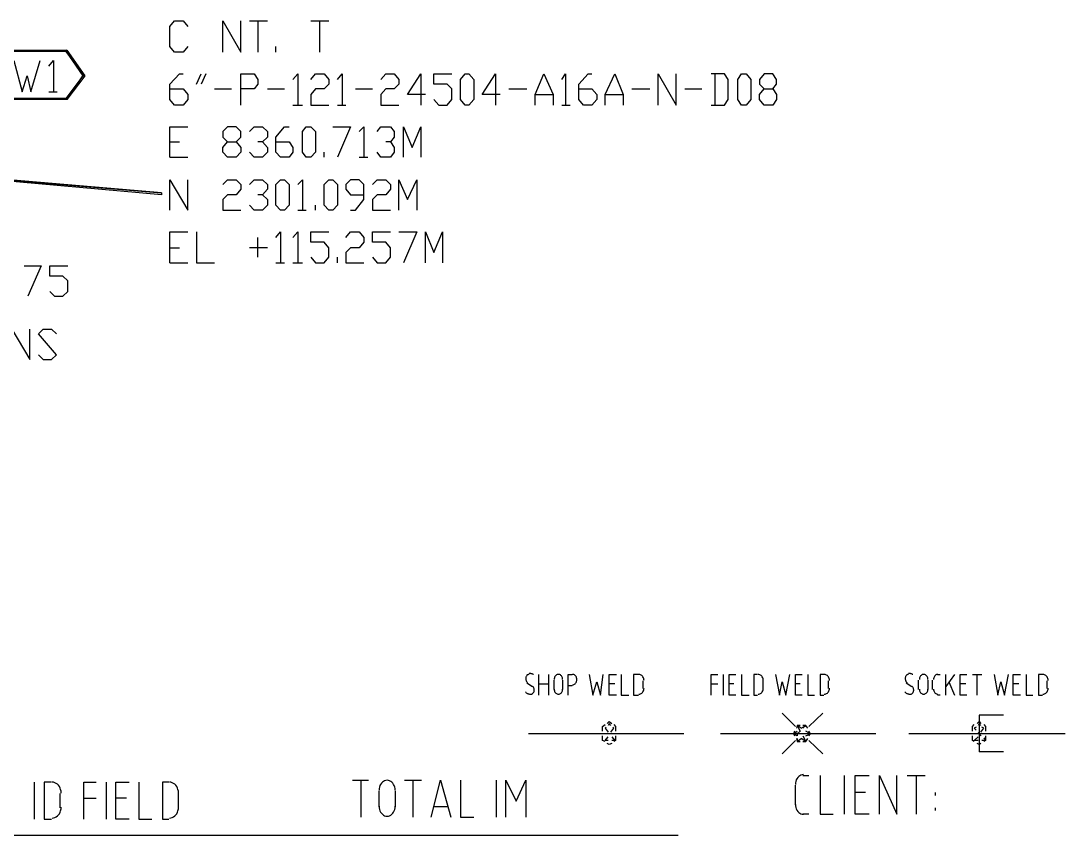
# Model space of a CAD drawing. Header units: millimetres. Extents: x 43 to 869, y -758 to -34.
# Drawn here: x 588.8 to 721.2, y -757.1 to -653.8 of the extents above; entities that cross this region are included whole.
import ezdxf

# ---------------------------------------------------------------- set-up
doc = ezdxf.new("R2010")
doc.units = ezdxf.units.MM
doc.layers.add('PDF_LINES', color=4, linetype='Continuous')

msp = doc.modelspace()

# ---------------------------------------------------------------- linework, layer by layer
at = {"layer": 'PDF_LINES'}
for p, q in [((607.72, -654.52), (608.32, -653.8)), ((608.32, -653.8), (609.4, -653.8)), ((609.4, -653.8), (610, -654.52)), ((614.44, -657.76), (614.44, -653.8)), ((614.44, -653.8), (616.72, -657.76)), ((616.72, -657.76), (616.72, -653.8)), ((617.8, -653.8), (620.08, -653.8)), ((618.88, -653.8), (618.88, -657.76)), ((625.6, -653.8), (627.88, -653.8)), ((626.68, -653.8), (626.68, -657.76)), ((607.72, -657.04), (607.72, -654.52)), ((583.36, -657.52), (594.64, -657.52)), ((594.64, -657.52), (583.48, -657.64)), ((594.64, -657.52), (583.48, -657.64)), ((583.48, -657.64), (594.52, -657.64)), ((594.52, -657.64), (594.64, -657.52)), ((594.52, -657.64), (594.64, -657.52)), ((596.92, -660.76), (594.52, -657.64)), ((594.52, -657.64), (596.68, -660.76)), ((596.92, -660.76), (594.52, -657.64)), ((594.64, -657.52), (596.92, -660.76)), ((608.32, -657.76), (607.72, -657.04)), ((609.4, -657.76), (608.32, -657.76)), ((610, -657.04), (609.4, -657.76)), ((621.16, -657.76), (621.16, -657.04)), ((587.92, -658.84), (589, -662.8)), ((590.08, -662.8), (591.28, -658.84)), ((592.36, -659.56), (592.96, -658.84)), ((592.96, -658.84), (592.96, -662.8)), ((589, -662.8), (589.6, -660.76)), ((589.6, -660.76), (590.08, -662.8)), ((596.68, -660.76), (594.52, -663.64)), ((594.64, -663.76), (596.68, -660.76)), ((594.64, -663.76), (596.68, -660.76)), ((596.92, -660.76), (594.64, -663.76)), ((596.68, -660.76), (596.92, -660.76)), ((596.68, -660.76), (596.92, -660.76)), ((607.72, -661.84), (608.92, -660.52)), ((608.92, -660.52), (609.4, -660.52)), ((611.08, -661.84), (611.68, -660.52)), ((612.28, -660.52), (611.68, -661.84)), ((616.72, -664.48), (616.72, -660.52)), ((616.72, -660.52), (618.4, -660.52)), ((618.4, -660.52), (618.88, -661.24)), ((623.32, -661.24), (623.92, -660.52)), ((623.92, -660.52), (623.92, -664.48)), ((625.6, -661.24), (626.2, -660.52)), ((626.2, -660.52), (627.28, -660.52)), ((627.28, -660.52), (627.88, -661.24)), ((628.96, -661.24), (629.56, -660.52)), ((629.56, -660.52), (629.56, -664.48)), ((634.48, -661.24), (635.08, -660.52)), ((635.08, -660.52), (636.16, -660.52)), ((636.16, -660.52), (636.76, -661.24)), ((637.84, -663.16), (639.52, -660.52)), ((639.52, -660.52), (639.52, -664.48)), ((641.2, -661.84), (641.2, -660.52)), ((641.2, -660.52), (643.48, -660.52)), ((644.56, -661.24), (645.16, -660.52)), ((645.16, -660.52), (645.64, -660.52)), ((645.64, -660.52), (646.24, -661.24)), ((647.32, -663.16), (649, -660.52)), ((649, -660.52), (649, -664.48)), ((654.04, -663.16), (655.12, -660.52)), ((655.12, -660.52), (656.32, -663.16)), ((657.4, -661.24), (657.88, -660.52)), ((657.88, -660.52), (657.88, -664.48)), ((659.56, -661.84), (660.76, -660.52)), ((660.76, -660.52), (661.24, -660.52)), ((662.92, -663.16), (664.12, -660.52)), ((664.12, -660.52), (665.2, -663.16)), ((669.64, -664.48), (669.64, -660.52)), ((669.64, -660.52), (671.92, -664.48)), ((671.92, -664.48), (671.92, -660.52)), ((678.04, -660.52), (676.36, -660.52)), ((676.84, -660.52), (676.84, -664.48)), ((678.52, -661.24), (678.04, -660.52)), ((679.72, -661.24), (680.2, -660.52)), ((680.2, -660.52), (680.8, -660.52)), ((680.8, -660.52), (681.4, -661.24)), ((683.08, -660.52), (682.48, -661.24)), ((684.16, -660.52), (683.08, -660.52)), ((684.64, -661.24), (684.16, -660.52)), ((607.72, -663.76), (607.72, -661.84)), ((618.88, -661.84), (618.4, -662.44)), ((618.88, -661.24), (618.88, -661.84)), ((627.88, -661.84), (627.28, -662.44)), ((627.88, -661.24), (627.88, -661.84)), ((636.76, -661.84), (636.16, -662.44)), ((636.76, -661.24), (636.76, -661.84)), ((642.88, -661.84), (641.2, -661.84)), ((643.48, -662.44), (642.88, -661.84)), ((644.56, -663.76), (644.56, -661.24)), ((646.24, -661.24), (646.24, -663.76)), ((659.56, -663.76), (659.56, -661.84)), ((678.52, -663.76), (678.52, -661.24)), ((679.72, -663.76), (679.72, -661.24)), ((681.4, -661.24), (681.4, -663.76)), ((682.48, -661.24), (682.48, -661.84)), ((682.48, -661.84), (683.08, -662.44)), ((684.16, -662.44), (684.64, -661.84)), ((684.64, -661.84), (684.64, -661.24)), ((592.36, -662.8), (593.44, -662.8)), ((607.72, -662.44), (609.4, -662.44)), ((609.4, -662.44), (610, -663.16)), ((610, -663.16), (610, -663.76)), ((613.36, -662.44), (615.52, -662.44)), ((618.4, -662.44), (616.72, -662.44)), ((620.08, -662.44), (622.24, -662.44)), ((626.2, -662.44), (625.6, -663.16)), ((625.6, -663.16), (625.6, -664.48)), ((627.28, -662.44), (626.2, -662.44)), ((631.24, -662.44), (633.4, -662.44)), ((635.08, -662.44), (634.48, -663.16)), ((634.48, -663.16), (634.48, -664.48)), ((636.16, -662.44), (635.08, -662.44)), ((640.12, -663.16), (637.84, -663.16)), ((643.48, -663.76), (643.48, -662.44)), ((649.6, -663.16), (647.32, -663.16)), ((650.68, -662.44), (652.96, -662.44)), ((654.04, -664.48), (654.04, -663.16)), ((654.04, -663.16), (656.32, -663.16)), ((656.32, -663.16), (656.32, -664.48)), ((659.56, -662.44), (661.24, -662.44)), ((661.24, -662.44), (661.84, -663.16)), ((661.84, -663.16), (661.84, -663.76)), ((662.92, -664.48), (662.92, -663.16)), ((662.92, -663.16), (665.2, -663.16)), ((665.2, -663.16), (665.2, -664.48)), ((666.28, -662.44), (668.56, -662.44)), ((673, -662.44), (675.16, -662.44)), ((682.48, -663.16), (683.08, -662.44)), ((682.48, -663.76), (682.48, -663.16)), ((683.08, -662.44), (684.16, -662.44)), ((684.16, -662.44), (684.64, -663.16)), ((684.64, -663.16), (684.64, -663.76)), ((583.48, -663.76), (594.52, -663.64)), ((594.52, -663.64), (583.48, -663.64)), ((583.48, -663.76), (594.52, -663.64)), ((594.64, -663.76), (583.48, -663.76)), ((594.52, -663.64), (594.64, -663.76)), ((594.52, -663.64), (594.64, -663.76)), ((608.32, -664.48), (607.72, -663.76)), ((609.4, -664.48), (608.32, -664.48)), ((610, -663.76), (609.4, -664.48)), ((623.32, -664.48), (624.52, -664.48)), ((625.6, -664.48), (627.88, -664.48)), ((628.96, -664.48), (630.04, -664.48)), ((634.48, -664.48), (636.76, -664.48)), ((641.2, -663.76), (641.8, -664.48)), ((641.8, -664.48), (642.88, -664.48)), ((642.88, -664.48), (643.48, -663.76)), ((645.16, -664.48), (644.56, -663.76)), ((645.64, -664.48), (645.16, -664.48)), ((646.24, -663.76), (645.64, -664.48)), ((657.4, -664.48), (658.48, -664.48)), ((660.16, -664.48), (659.56, -663.76)), ((661.24, -664.48), (660.16, -664.48)), ((661.84, -663.76), (661.24, -664.48)), ((676.36, -664.48), (678.04, -664.48)), ((678.04, -664.48), (678.52, -663.76)), ((680.2, -664.48), (679.72, -663.76)), ((680.8, -664.48), (680.2, -664.48)), ((681.4, -663.76), (680.8, -664.48)), ((683.08, -664.48), (682.48, -663.76)), ((684.16, -664.48), (683.08, -664.48)), ((684.64, -663.76), (684.16, -664.48)), ((607.72, -671.08), (607.72, -667.24)), ((607.72, -667.24), (610, -667.24)), ((615.04, -667.24), (614.44, -667.84)), ((616.12, -667.24), (615.04, -667.24)), ((616.72, -667.84), (616.12, -667.24)), ((617.8, -667.84), (618.4, -667.24)), ((618.4, -667.24), (619.48, -667.24)), ((619.48, -667.24), (620.08, -667.84)), ((621.16, -668.56), (622.24, -667.24)), ((622.24, -667.24), (622.84, -667.24)), ((624.52, -667.84), (625, -667.24)), ((625, -667.24), (625.6, -667.24)), ((625.6, -667.24), (626.2, -667.84)), ((628.36, -667.24), (630.64, -667.24)), ((630.64, -667.24), (628.96, -671.08)), ((631.72, -667.84), (632.32, -667.24)), ((632.32, -667.24), (632.32, -671.08)), ((634, -667.84), (634.48, -667.24)), ((634.48, -667.24), (635.68, -667.24)), ((635.68, -667.24), (636.16, -667.84)), ((637.36, -671.08), (637.36, -667.24)), ((637.36, -667.24), (638.44, -669.88)), ((638.44, -669.88), (639.52, -667.24)), ((639.52, -667.24), (639.52, -671.08)), ((614.44, -667.84), (614.44, -668.56)), ((614.44, -668.56), (615.04, -669.16)), ((616.12, -669.16), (616.72, -668.56)), ((616.72, -668.56), (616.72, -667.84)), ((620.08, -668.56), (619.48, -669.16)), ((620.08, -667.84), (620.08, -668.56)), ((621.16, -670.48), (621.16, -668.56)), ((624.52, -670.48), (624.52, -667.84)), ((626.2, -667.84), (626.2, -670.48)), ((636.16, -668.56), (635.68, -669.16)), ((636.16, -667.84), (636.16, -668.56)), ((607.72, -669.16), (608.92, -669.16)), ((614.44, -669.88), (615.04, -669.16)), ((614.44, -670.48), (614.44, -669.88)), ((615.04, -669.16), (616.12, -669.16)), ((616.12, -669.16), (616.72, -669.88)), ((616.72, -669.88), (616.72, -670.48)), ((619.48, -669.16), (618.88, -669.16)), ((619.48, -669.16), (620.08, -669.88)), ((620.08, -669.88), (620.08, -670.48)), ((621.16, -669.16), (622.84, -669.16)), ((622.84, -669.16), (623.32, -669.88)), ((623.32, -669.88), (623.32, -670.48)), ((635.68, -669.16), (635.08, -669.16)), ((635.68, -669.16), (636.16, -669.88)), ((636.16, -669.88), (636.16, -670.48)), ((607.72, -671.08), (610, -671.08)), ((615.04, -671.08), (614.44, -670.48)), ((616.12, -671.08), (615.04, -671.08)), ((616.72, -670.48), (616.12, -671.08)), ((618.4, -671.08), (617.8, -670.48)), ((619.48, -671.08), (618.4, -671.08)), ((620.08, -670.48), (619.48, -671.08)), ((621.76, -671.08), (621.16, -670.48)), ((622.84, -671.08), (621.76, -671.08)), ((623.32, -670.48), (622.84, -671.08)), ((625, -671.08), (624.52, -670.48)), ((625.6, -671.08), (625, -671.08)), ((626.2, -670.48), (625.6, -671.08)), ((627.28, -671.08), (627.28, -670.48)), ((631.72, -671.08), (632.8, -671.08)), ((634.48, -671.08), (634, -670.48)), ((635.68, -671.08), (634.48, -671.08)), ((636.16, -670.48), (635.68, -671.08)), ((573.52, -672.88), (606.64, -675.64)), ((573.52, -672.88), (606.64, -675.64)), ((606.64, -675.88), (573.52, -672.88)), ((606.64, -675.64), (573.64, -672.76)), ((607.72, -677.8), (607.72, -673.96)), ((607.72, -673.96), (610, -677.8)), ((610, -677.8), (610, -673.96)), ((614.44, -674.56), (615.04, -673.96)), ((615.04, -673.96), (616.12, -673.96)), ((616.12, -673.96), (616.72, -674.56)), ((617.8, -674.56), (618.4, -673.96)), ((618.4, -673.96), (619.48, -673.96)), ((619.48, -673.96), (620.08, -674.56)), ((621.16, -674.56), (621.76, -673.96)), ((621.76, -673.96), (622.24, -673.96)), ((622.24, -673.96), (622.84, -674.56)), ((623.92, -674.56), (624.52, -673.96)), ((624.52, -673.96), (624.52, -677.8)), ((627.28, -674.56), (627.88, -673.96)), ((627.88, -673.96), (628.36, -673.96)), ((628.36, -673.96), (628.96, -674.56)), ((630.64, -673.96), (630.04, -674.56)), ((631.72, -673.96), (630.64, -673.96)), ((632.32, -674.56), (631.72, -673.96)), ((633.4, -674.56), (634, -673.96)), ((634, -673.96), (635.08, -673.96)), ((635.08, -673.96), (635.68, -674.56)), ((636.76, -677.8), (636.76, -673.96)), ((636.76, -673.96), (637.84, -676.48)), ((637.84, -676.48), (639.04, -673.96)), ((639.04, -673.96), (639.04, -677.8)), ((616.72, -675.16), (616.12, -675.88)), ((616.72, -674.56), (616.72, -675.16)), ((620.08, -675.16), (619.48, -675.88)), ((620.08, -674.56), (620.08, -675.16)), ((621.16, -677.2), (621.16, -674.56)), ((622.84, -674.56), (622.84, -677.2)), ((627.28, -677.2), (627.28, -674.56)), ((628.96, -674.56), (628.96, -677.2)), ((630.04, -674.56), (630.04, -675.16)), ((630.04, -675.16), (630.64, -675.88)), ((632.32, -676.48), (632.32, -674.56)), ((635.68, -675.16), (635.08, -675.88)), ((635.68, -674.56), (635.68, -675.16)), ((606.64, -675.64), (606.64, -675.88)), ((615.04, -675.88), (614.44, -676.48)), ((614.44, -676.48), (614.44, -677.8)), ((616.12, -675.88), (615.04, -675.88)), ((619.48, -675.88), (618.88, -675.88)), ((619.48, -675.88), (620.08, -676.48)), ((620.08, -676.48), (620.08, -677.2)), ((630.64, -675.88), (632.32, -675.88)), ((631.24, -677.8), (632.32, -676.48)), ((634, -675.88), (633.4, -676.48)), ((633.4, -676.48), (633.4, -677.8)), ((635.08, -675.88), (634, -675.88)), ((614.44, -677.8), (616.72, -677.8)), ((618.4, -677.8), (617.8, -677.2)), ((619.48, -677.8), (618.4, -677.8)), ((620.08, -677.2), (619.48, -677.8)), ((621.76, -677.8), (621.16, -677.2)), ((622.24, -677.8), (621.76, -677.8)), ((622.84, -677.2), (622.24, -677.8)), ((623.92, -677.8), (625, -677.8)), ((626.2, -677.8), (626.2, -677.2)), ((627.88, -677.8), (627.28, -677.2)), ((628.36, -677.8), (627.88, -677.8)), ((628.96, -677.2), (628.36, -677.8)), ((630.64, -677.8), (631.24, -677.8)), ((633.4, -677.8), (635.68, -677.8)), ((607.72, -684.52), (607.72, -680.56)), ((607.72, -680.56), (610, -680.56)), ((611.08, -680.56), (611.08, -684.52)), ((621.16, -681.28), (621.76, -680.56)), ((621.76, -680.56), (621.76, -684.52)), ((623.32, -681.28), (623.92, -680.56)), ((623.92, -680.56), (623.92, -684.52)), ((625.6, -681.88), (625.6, -680.56)), ((625.6, -680.56), (627.88, -680.56)), ((630.04, -681.28), (630.64, -680.56)), ((630.64, -680.56), (631.72, -680.56)), ((631.72, -680.56), (632.32, -681.28)), ((633.4, -681.88), (633.4, -680.56)), ((633.4, -680.56), (635.68, -680.56)), ((636.76, -680.56), (639.04, -680.56)), ((639.04, -680.56), (637.36, -684.52)), ((640.12, -684.52), (640.12, -680.56)), ((640.12, -680.56), (641.2, -683.2)), ((641.2, -683.2), (642.28, -680.56)), ((642.28, -680.56), (642.28, -684.52)), ((618.88, -683.8), (618.88, -681.28)), ((627.28, -681.88), (625.6, -681.88)), ((627.88, -682.6), (627.28, -681.88)), ((632.32, -681.88), (631.72, -682.6)), ((632.32, -681.28), (632.32, -681.88)), ((635.08, -681.88), (633.4, -681.88)), ((635.68, -682.6), (635.08, -681.88)), ((607.72, -682.6), (608.92, -682.6)), ((620.08, -682.6), (617.8, -682.6)), ((627.88, -683.8), (627.88, -682.6)), ((630.64, -682.6), (630.04, -683.2)), ((630.04, -683.2), (630.04, -684.52)), ((631.72, -682.6), (630.64, -682.6)), ((635.68, -683.8), (635.68, -682.6)), ((607.72, -684.52), (610, -684.52)), ((611.08, -684.52), (613.36, -684.52)), ((621.16, -684.52), (622.24, -684.52)), ((623.32, -684.52), (624.52, -684.52)), ((625.6, -683.8), (626.2, -684.52)), ((626.2, -684.52), (627.28, -684.52)), ((627.28, -684.52), (627.88, -683.8)), ((628.96, -684.52), (628.96, -683.8)), ((630.04, -684.52), (632.32, -684.52)), ((633.4, -683.8), (634, -684.52)), ((634, -684.52), (635.08, -684.52)), ((635.08, -684.52), (635.68, -683.8)), ((589.24, -684.88), (591.4, -684.88)), ((591.4, -684.88), (589.72, -688.72)), ((592.48, -686.2), (592.48, -684.88)), ((592.48, -684.88), (594.76, -684.88)), ((594.16, -686.2), (592.48, -686.2)), ((594.76, -686.8), (594.16, -686.2)), ((594.76, -688.12), (594.76, -686.8)), ((592.48, -688.12), (593.08, -688.72)), ((594.16, -688.72), (594.76, -688.12)), ((593.08, -688.72), (594.16, -688.72)), ((587.68, -692.92), (589.96, -696.76)), ((589.96, -696.76), (589.96, -692.92)), ((591.04, -693.52), (591.64, -692.92)), ((593.32, -696.16), (591.04, -693.52)), ((591.64, -692.92), (592.72, -692.92)), ((592.72, -692.92), (593.32, -693.52)), ((591.04, -696.16), (591.64, -696.76)), ((592.72, -696.76), (593.32, -696.16)), ((591.64, -696.76), (592.72, -696.76)), ((652.85, -737.14), (652.84, -737.21)), ((652.84, -737.21), (652.84, -737.28)), ((652.84, -737.28), (652.85, -737.35)), ((652.87, -737.06), (652.85, -737.14)), ((652.85, -737.35), (652.86, -737.42)), ((652.86, -737.42), (652.88, -737.49)), ((652.89, -737), (652.87, -737.06)), ((652.88, -737.49), (652.91, -737.55)), ((652.92, -736.94), (652.89, -737)), ((652.91, -737.55), (652.94, -737.61)), ((652.96, -736.88), (652.92, -736.94)), ((653, -736.84), (652.96, -736.88)), ((653.04, -736.8), (653, -736.84)), ((653.09, -736.76), (653.04, -736.8)), ((653.15, -736.74), (653.09, -736.76)), ((653.2, -736.73), (653.15, -736.74)), ((653.26, -736.72), (653.2, -736.73)), ((653.33, -736.6), (653.27, -736.6)), ((653.39, -736.61), (653.33, -736.6)), ((653.44, -736.61), (653.39, -736.61)), ((653.5, -736.63), (653.44, -736.61)), ((653.55, -736.64), (653.5, -736.63)), ((653.61, -736.65), (653.55, -736.64)), ((653.66, -736.67), (653.61, -736.65)), ((653.72, -736.69), (653.66, -736.67)), ((653.77, -736.72), (653.72, -736.69)), ((653.82, -736.75), (653.77, -736.72)), ((654.52, -739.36), (654.52, -736.72)), ((655.72, -736.72), (655.72, -739.36)), ((656.45, -737.27), (656.44, -737.38)), ((656.44, -738.64), (656.44, -737.44)), ((656.47, -737.17), (656.45, -737.27)), ((656.5, -737.08), (656.47, -737.17)), ((656.54, -736.99), (656.5, -737.08)), ((656.6, -736.91), (656.54, -736.99)), ((656.66, -736.85), (656.6, -736.91)), ((656.73, -736.79), (656.66, -736.85)), ((656.81, -736.75), (656.73, -736.79)), ((656.89, -736.73), (656.81, -736.75)), ((656.98, -736.72), (656.89, -736.73)), ((657.07, -736.73), (656.98, -736.72)), ((657.15, -736.75), (657.07, -736.73)), ((657.23, -736.79), (657.15, -736.75)), ((657.3, -736.85), (657.23, -736.79)), ((657.36, -736.91), (657.3, -736.85)), ((657.42, -736.99), (657.36, -736.91)), ((657.46, -737.08), (657.42, -736.99)), ((657.49, -737.17), (657.46, -737.08)), ((657.51, -737.27), (657.49, -737.17)), ((657.52, -737.38), (657.51, -737.27)), ((657.52, -737.44), (657.52, -738.64)), ((658.24, -739.36), (658.24, -736.72)), ((658.24, -736.72), (658.72, -736.72)), ((658.87, -736.73), (658.78, -736.72)), ((658.95, -736.75), (658.87, -736.73)), ((659.03, -736.79), (658.95, -736.75)), ((659.1, -736.85), (659.03, -736.79)), ((659.16, -736.91), (659.1, -736.85)), ((659.22, -736.99), (659.16, -736.91)), ((659.26, -737.08), (659.22, -736.99)), ((659.29, -737.17), (659.26, -737.08)), ((659.31, -737.27), (659.29, -737.17)), ((659.29, -737.59), (659.31, -737.49)), ((659.32, -737.38), (659.31, -737.27)), ((659.31, -737.49), (659.32, -737.38)), ((660.88, -736.72), (661.36, -739.36)), ((662.32, -739.36), (662.68, -736.72)), ((663.4, -739.36), (663.4, -736.72)), ((663.4, -736.72), (664.36, -736.72)), ((664.96, -736.72), (664.96, -739.36)), ((667.12, -736.72), (666.52, -736.72)), ((666.52, -736.72), (666.52, -739.36)), ((667.29, -736.73), (667.18, -736.72)), ((667.39, -736.76), (667.29, -736.73)), ((667.48, -736.81), (667.39, -736.76)), ((667.57, -736.87), (667.48, -736.81)), ((667.65, -736.95), (667.57, -736.87)), ((667.71, -737.04), (667.65, -736.95)), ((667.77, -737.14), (667.71, -737.04)), ((667.72, -738.52), (667.72, -737.56)), ((667.81, -737.25), (667.77, -737.14)), ((667.83, -737.37), (667.81, -737.25)), ((667.84, -737.5), (667.83, -737.37)), ((676.36, -739.36), (676.36, -736.72)), ((676.36, -736.72), (677.2, -736.72)), ((677.92, -739.36), (677.92, -736.72)), ((678.64, -739.36), (678.64, -736.72)), ((678.64, -736.72), (679.48, -736.72)), ((680.2, -736.72), (680.2, -739.36)), ((682.24, -736.72), (681.76, -736.72)), ((681.76, -736.72), (681.76, -739.36)), ((682.41, -736.73), (682.3, -736.72)), ((682.51, -736.76), (682.41, -736.73)), ((682.6, -736.81), (682.51, -736.76)), ((682.69, -736.87), (682.6, -736.81)), ((682.77, -736.95), (682.69, -736.87)), ((682.83, -737.04), (682.77, -736.95)), ((682.89, -737.14), (682.83, -737.04)), ((682.93, -737.25), (682.89, -737.14)), ((682.95, -737.37), (682.93, -737.25)), ((682.96, -737.5), (682.95, -737.37)), ((682.96, -738.52), (682.96, -737.56)), ((684.52, -736.72), (685, -739.36)), ((685.84, -739.36), (686.32, -736.72)), ((687.04, -739.36), (687.04, -736.72)), ((687.04, -736.72), (687.88, -736.72)), ((688.6, -736.72), (688.6, -739.36)), ((690.64, -736.72), (690.16, -736.72)), ((690.16, -736.72), (690.16, -739.36)), ((690.81, -736.73), (690.7, -736.72)), ((690.91, -736.76), (690.81, -736.73)), ((691, -736.81), (690.91, -736.76)), ((691.09, -736.87), (691, -736.81)), ((691.17, -736.95), (691.09, -736.87)), ((691.23, -737.04), (691.17, -736.95)), ((691.29, -737.14), (691.23, -737.04)), ((691.24, -738.52), (691.24, -737.56)), ((691.33, -737.25), (691.29, -737.14)), ((691.35, -737.37), (691.33, -737.25)), ((691.36, -737.5), (691.35, -737.37)), ((700.97, -737.14), (700.96, -737.21)), ((700.96, -737.21), (700.96, -737.28)), ((700.96, -737.28), (700.97, -737.35)), ((700.99, -737.06), (700.97, -737.14)), ((700.97, -737.35), (700.98, -737.42)), ((700.98, -737.42), (701, -737.49)), ((701.01, -737), (700.99, -737.06)), ((701, -737.49), (701.03, -737.55)), ((701.04, -736.94), (701.01, -737)), ((701.03, -737.55), (701.06, -737.61)), ((701.08, -736.88), (701.04, -736.94)), ((701.12, -736.84), (701.08, -736.88)), ((701.16, -736.8), (701.12, -736.84)), ((701.21, -736.76), (701.16, -736.8)), ((701.27, -736.74), (701.21, -736.76)), ((701.32, -736.73), (701.27, -736.74)), ((701.38, -736.72), (701.32, -736.73)), ((701.45, -736.6), (701.39, -736.6)), ((701.51, -736.61), (701.45, -736.6)), ((701.56, -736.61), (701.51, -736.61)), ((701.62, -736.63), (701.56, -736.61)), ((701.67, -736.64), (701.62, -736.63)), ((701.73, -736.65), (701.67, -736.64)), ((701.78, -736.67), (701.73, -736.65)), ((701.84, -736.69), (701.78, -736.67)), ((701.89, -736.72), (701.84, -736.69)), ((701.94, -736.75), (701.89, -736.72)), ((702.64, -738.64), (702.64, -737.44)), ((702.77, -737.27), (702.76, -737.38)), ((702.79, -737.17), (702.77, -737.27)), ((702.82, -737.08), (702.79, -737.17)), ((702.86, -736.99), (702.82, -737.08)), ((702.92, -736.91), (702.86, -736.99)), ((702.98, -736.85), (702.92, -736.91)), ((703.05, -736.79), (702.98, -736.85)), ((703.13, -736.75), (703.05, -736.79)), ((703.21, -736.73), (703.13, -736.75)), ((703.3, -736.72), (703.21, -736.73)), ((703.39, -736.73), (703.3, -736.72)), ((703.47, -736.75), (703.39, -736.73)), ((703.55, -736.79), (703.47, -736.75)), ((703.62, -736.85), (703.55, -736.79)), ((703.68, -736.91), (703.62, -736.85)), ((703.74, -736.99), (703.68, -736.91)), ((703.78, -737.08), (703.74, -736.99)), ((703.81, -737.17), (703.78, -737.08)), ((703.83, -737.27), (703.81, -737.17)), ((703.84, -737.38), (703.83, -737.27)), ((703.84, -737.44), (703.84, -738.64)), ((704.44, -738.64), (704.44, -737.44)), ((704.57, -737.27), (704.56, -737.38)), ((704.59, -737.17), (704.57, -737.27)), ((704.62, -737.08), (704.59, -737.17)), ((704.66, -736.99), (704.62, -737.08)), ((704.72, -736.91), (704.66, -736.99)), ((704.78, -736.85), (704.72, -736.91)), ((704.85, -736.79), (704.78, -736.85)), ((704.93, -736.75), (704.85, -736.79)), ((705.01, -736.73), (704.93, -736.75)), ((705.1, -736.72), (705.01, -736.73)), ((705.04, -736.72), (705.4, -736.72)), ((706.12, -739.36), (706.12, -736.72)), ((707.2, -736.72), (706.12, -738.28)), ((707.92, -739.36), (707.92, -736.72)), ((707.92, -736.72), (708.76, -736.72)), ((709.48, -736.72), (710.68, -736.72)), ((710.08, -739.36), (710.08, -736.72)), ((712.24, -736.72), (712.72, -739.36)), ((713.56, -739.36), (714.04, -736.72)), ((714.64, -739.36), (714.64, -736.72)), ((714.64, -736.72), (715.6, -736.72)), ((716.32, -736.72), (716.32, -739.36)), ((718.36, -736.72), (717.88, -736.72)), ((717.88, -736.72), (717.88, -739.36)), ((718.53, -736.73), (718.42, -736.72)), ((718.63, -736.76), (718.53, -736.73)), ((718.72, -736.81), (718.63, -736.76)), ((718.81, -736.87), (718.72, -736.81)), ((718.89, -736.95), (718.81, -736.87)), ((718.95, -737.04), (718.89, -736.95)), ((719.01, -737.14), (718.95, -737.04)), ((718.96, -738.52), (718.96, -737.56)), ((719.05, -737.25), (719.01, -737.14)), ((719.07, -737.37), (719.05, -737.25)), ((719.08, -737.5), (719.07, -737.37)), ((652.94, -737.61), (652.98, -737.66)), ((652.96, -737.8), (653.68, -738.28)), ((652.98, -737.66), (653.02, -737.7)), ((653.02, -737.7), (653.07, -737.74)), ((653.74, -738.26), (653.69, -738.22)), ((653.78, -738.3), (653.74, -738.26)), ((653.82, -738.35), (653.78, -738.3)), ((653.85, -738.41), (653.82, -738.35)), ((653.88, -738.47), (653.85, -738.41)), ((653.87, -738.96), (653.89, -738.9)), ((653.9, -738.54), (653.88, -738.47)), ((653.89, -738.9), (653.91, -738.82)), ((653.91, -738.61), (653.9, -738.54)), ((653.92, -738.68), (653.91, -738.61)), ((653.91, -738.82), (653.92, -738.75)), ((653.92, -738.75), (653.92, -738.68)), ((654.52, -737.92), (655.72, -737.92)), ((656.44, -738.58), (656.45, -738.69)), ((656.45, -738.69), (656.47, -738.79)), ((656.47, -738.79), (656.5, -738.88)), ((656.5, -738.88), (656.54, -738.97)), ((657.42, -738.97), (657.46, -738.88)), ((657.46, -738.88), (657.49, -738.79)), ((657.49, -738.79), (657.51, -738.69)), ((657.51, -738.69), (657.52, -738.58)), ((658.72, -738.16), (658.24, -738.16)), ((658.78, -738.04), (658.87, -738.03)), ((658.87, -738.03), (658.95, -738.01)), ((658.95, -738.01), (659.03, -737.97)), ((659.03, -737.97), (659.1, -737.91)), ((659.1, -737.91), (659.16, -737.85)), ((659.16, -737.85), (659.22, -737.77)), ((659.22, -737.77), (659.26, -737.68)), ((659.26, -737.68), (659.29, -737.59)), ((661.36, -739.36), (661.84, -737.68)), ((661.84, -737.68), (662.32, -739.36)), ((664.12, -737.92), (663.4, -737.92)), ((667.71, -738.92), (667.77, -738.82)), ((667.77, -738.82), (667.81, -738.71)), ((667.81, -738.71), (667.83, -738.59)), ((667.83, -738.59), (667.84, -738.46)), ((676.36, -737.92), (677.2, -737.92)), ((679.24, -737.92), (678.64, -737.92)), ((682.83, -738.92), (682.89, -738.82)), ((682.89, -738.82), (682.93, -738.71)), ((682.93, -738.71), (682.95, -738.59)), ((682.95, -738.59), (682.96, -738.46)), ((685, -739.36), (685.36, -737.68)), ((685.36, -737.68), (685.84, -739.36)), ((687.64, -737.92), (687.04, -737.92)), ((691.23, -738.92), (691.29, -738.82)), ((691.29, -738.82), (691.33, -738.71)), ((691.33, -738.71), (691.35, -738.59)), ((691.35, -738.59), (691.36, -738.46)), ((701.06, -737.61), (701.1, -737.66)), ((701.08, -737.8), (701.8, -738.28)), ((701.1, -737.66), (701.14, -737.7)), ((701.14, -737.7), (701.19, -737.74)), ((701.86, -738.26), (701.81, -738.22)), ((701.9, -738.3), (701.86, -738.26)), ((701.94, -738.35), (701.9, -738.3)), ((701.97, -738.41), (701.94, -738.35)), ((702, -738.47), (701.97, -738.41)), ((701.99, -738.96), (702.01, -738.9)), ((702.02, -738.54), (702, -738.47)), ((702.01, -738.9), (702.03, -738.82)), ((702.03, -738.61), (702.02, -738.54)), ((702.04, -738.68), (702.03, -738.61)), ((702.03, -738.82), (702.04, -738.75)), ((702.04, -738.75), (702.04, -738.68)), ((702.76, -738.58), (702.77, -738.69)), ((702.77, -738.69), (702.79, -738.79)), ((702.79, -738.79), (702.82, -738.88)), ((702.82, -738.88), (702.86, -738.97)), ((703.74, -738.97), (703.78, -738.88)), ((703.78, -738.88), (703.81, -738.79)), ((703.81, -738.79), (703.83, -738.69)), ((703.83, -738.69), (703.84, -738.58)), ((704.56, -738.58), (704.57, -738.69)), ((704.57, -738.69), (704.59, -738.79)), ((704.59, -738.79), (704.62, -738.88)), ((704.62, -738.88), (704.66, -738.97)), ((706.48, -737.68), (707.2, -739.36)), ((708.64, -737.92), (707.92, -737.92)), ((712.72, -739.36), (713.08, -737.68)), ((713.08, -737.68), (713.56, -739.36)), ((715.36, -737.92), (714.64, -737.92)), ((718.95, -738.92), (719.01, -738.82)), ((719.01, -738.82), (719.05, -738.71)), ((719.05, -738.71), (719.07, -738.59)), ((719.07, -738.59), (719.08, -738.46)), ((652.79, -738.95), (652.84, -739)), ((652.84, -739), (652.91, -739.05)), ((652.91, -739.05), (652.97, -739.09)), ((652.97, -739.09), (653.04, -739.13)), ((653.04, -739.13), (653.1, -739.16)), ((653.1, -739.16), (653.17, -739.18)), ((653.17, -739.18), (653.24, -739.2)), ((653.24, -739.2), (653.31, -739.22)), ((653.31, -739.22), (653.38, -739.23)), ((653.38, -739.23), (653.45, -739.24)), ((653.5, -739.24), (653.56, -739.23)), ((653.56, -739.23), (653.61, -739.22)), ((653.61, -739.22), (653.67, -739.2)), ((653.67, -739.2), (653.72, -739.16)), ((653.72, -739.16), (653.76, -739.12)), ((653.76, -739.12), (653.8, -739.08)), ((653.8, -739.08), (653.84, -739.02)), ((653.84, -739.02), (653.87, -738.96)), ((656.54, -738.97), (656.6, -739.05)), ((656.6, -739.05), (656.66, -739.11)), ((656.66, -739.11), (656.73, -739.17)), ((656.73, -739.17), (656.81, -739.21)), ((656.81, -739.21), (656.89, -739.23)), ((656.89, -739.23), (656.98, -739.24)), ((656.98, -739.24), (657.07, -739.23)), ((657.07, -739.23), (657.15, -739.21)), ((657.15, -739.21), (657.23, -739.17)), ((657.23, -739.17), (657.3, -739.11)), ((657.3, -739.11), (657.36, -739.05)), ((657.36, -739.05), (657.42, -738.97)), ((664.36, -739.36), (663.4, -739.36)), ((664.96, -739.36), (665.92, -739.36)), ((666.52, -739.36), (667.12, -739.36)), ((667.18, -739.24), (667.29, -739.23)), ((667.29, -739.23), (667.39, -739.2)), ((667.39, -739.2), (667.48, -739.15)), ((667.48, -739.15), (667.57, -739.09)), ((667.57, -739.09), (667.65, -739.01)), ((667.65, -739.01), (667.71, -738.92)), ((679.48, -739.36), (678.64, -739.36)), ((680.2, -739.36), (681.16, -739.36)), ((681.76, -739.36), (682.24, -739.36)), ((682.3, -739.24), (682.41, -739.23)), ((682.41, -739.23), (682.51, -739.2)), ((682.51, -739.2), (682.6, -739.15)), ((682.6, -739.15), (682.69, -739.09)), ((682.69, -739.09), (682.77, -739.01)), ((682.77, -739.01), (682.83, -738.92)), ((687.88, -739.36), (687.04, -739.36)), ((688.6, -739.36), (689.44, -739.36)), ((690.16, -739.36), (690.64, -739.36)), ((690.7, -739.24), (690.81, -739.23)), ((690.81, -739.23), (690.91, -739.2)), ((690.91, -739.2), (691, -739.15)), ((691, -739.15), (691.09, -739.09)), ((691.09, -739.09), (691.17, -739.01)), ((691.17, -739.01), (691.23, -738.92)), ((700.91, -738.95), (700.96, -739)), ((700.96, -739), (701.03, -739.05)), ((701.03, -739.05), (701.09, -739.09)), ((701.09, -739.09), (701.16, -739.13)), ((701.16, -739.13), (701.22, -739.16)), ((701.22, -739.16), (701.29, -739.18)), ((701.29, -739.18), (701.36, -739.2)), ((701.36, -739.2), (701.43, -739.22)), ((701.43, -739.22), (701.5, -739.23)), ((701.5, -739.23), (701.57, -739.24)), ((701.62, -739.24), (701.68, -739.23)), ((701.68, -739.23), (701.73, -739.22)), ((701.73, -739.22), (701.79, -739.2)), ((701.79, -739.2), (701.84, -739.16)), ((701.84, -739.16), (701.88, -739.12)), ((701.88, -739.12), (701.92, -739.08)), ((701.92, -739.08), (701.96, -739.02)), ((701.96, -739.02), (701.99, -738.96)), ((702.86, -738.97), (702.92, -739.05)), ((702.92, -739.05), (702.98, -739.11)), ((702.98, -739.11), (703.05, -739.17)), ((703.05, -739.17), (703.13, -739.21)), ((703.13, -739.21), (703.21, -739.23)), ((703.21, -739.23), (703.3, -739.24)), ((703.3, -739.24), (703.39, -739.23)), ((703.39, -739.23), (703.47, -739.21)), ((703.47, -739.21), (703.55, -739.17)), ((703.55, -739.17), (703.62, -739.11)), ((703.62, -739.11), (703.68, -739.05)), ((703.68, -739.05), (703.74, -738.97)), ((704.66, -738.97), (704.72, -739.05)), ((704.72, -739.05), (704.78, -739.11)), ((704.78, -739.11), (704.85, -739.17)), ((704.85, -739.17), (704.93, -739.21)), ((704.93, -739.21), (705.01, -739.23)), ((705.01, -739.23), (705.1, -739.24)), ((705.4, -739.36), (705.04, -739.36)), ((708.76, -739.36), (707.92, -739.36)), ((715.6, -739.36), (714.64, -739.36)), ((716.32, -739.36), (717.16, -739.36)), ((717.88, -739.36), (718.36, -739.36)), ((718.42, -739.24), (718.53, -739.23)), ((718.53, -739.23), (718.63, -739.2)), ((718.63, -739.2), (718.72, -739.15)), ((718.72, -739.15), (718.81, -739.09)), ((718.81, -739.09), (718.89, -739.01)), ((718.89, -739.01), (718.95, -738.92)), ((663.16, -742.96), (663.4, -742.72)), ((663.4, -742.72), (663.76, -742.96)), ((685.36, -741.64), (687.04, -743.32)), ((688.72, -743.32), (690.52, -741.64)), ((710.08, -742.96), (710.32, -742.72)), ((713.44, -741.88), (710.32, -741.88)), ((710.32, -741.88), (710.32, -746.56)), ((710.32, -742.72), (710.56, -742.96)), ((662.56, -743.32), (662.92, -743.08)), ((662.56, -743.92), (662.56, -743.32)), ((663.04, -743.44), (662.92, -743.56)), ((662.92, -743.56), (663.28, -744.04)), ((663.4, -742.96), (663.28, -743.2)), ((663.64, -743.2), (663.4, -742.96)), ((663.64, -744.04), (664, -743.56)), ((664, -743.56), (663.88, -743.44)), ((664, -743.08), (664.24, -743.32)), ((664.24, -743.32), (664.24, -743.92)), ((686.8, -744.28), (687.28, -743.92)), ((686.92, -743.92), (686.8, -744.28)), ((687.28, -743.2), (687.16, -743.56)), ((687.76, -743.56), (687.28, -743.2)), ((687.28, -743.2), (687.64, -743.92)), ((687.64, -743.2), (687.28, -743.2)), ((687.64, -743.92), (687.28, -744.28)), ((687.76, -743.56), (688.36, -743.2)), ((688.36, -743.2), (688, -743.56)), ((688.36, -743.2), (688, -743.2)), ((688.6, -743.56), (688.36, -743.2)), ((688.96, -744.28), (688.36, -743.92)), ((688.96, -744.28), (688.72, -743.92)), ((709.48, -743.32), (709.72, -743.08)), ((709.48, -743.92), (709.48, -743.32)), ((709.96, -743.44), (709.72, -743.56)), ((709.72, -743.56), (709.96, -743.8)), ((710.32, -742.96), (710.2, -743.2)), ((710.2, -744.04), (710.32, -744.28)), ((710.56, -743.2), (710.32, -742.96)), ((710.56, -744.04), (710.92, -743.56)), ((710.92, -743.56), (710.68, -743.44)), ((710.92, -743.08), (711.16, -743.32)), ((711.16, -743.32), (711.16, -743.92)), ((672.88, -744.28), (653.2, -744.28)), ((655.48, -744.28), (653.2, -744.28)), ((659.8, -744.28), (657.64, -744.28)), ((661.96, -744.28), (659.8, -744.28)), ((662.56, -745.12), (662.56, -744.52)), ((662.92, -745.24), (662.56, -745.12)), ((662.92, -745.12), (663.28, -744.64)), ((663.28, -745.12), (662.92, -745.12)), ((663.4, -745.6), (663.16, -745.48)), ((663.76, -745.48), (663.4, -745.6)), ((663.76, -744.64), (664.12, -745.12)), ((664.12, -745.12), (663.76, -745.12)), ((664.24, -745.12), (664, -745.24)), ((666.28, -744.28), (664.12, -744.28)), ((664.24, -744.52), (664.24, -745.12)), ((668.44, -744.28), (666.28, -744.28)), ((672.88, -744.28), (670.72, -744.28)), ((697.24, -744.28), (677.56, -744.28)), ((679.72, -744.28), (677.56, -744.28)), ((684.04, -744.28), (681.88, -744.28)), ((686.32, -744.28), (684.04, -744.28)), ((685.36, -746.8), (687.04, -745.12)), ((687.28, -744.52), (686.8, -744.28)), ((686.8, -744.28), (686.92, -744.52)), ((687.16, -744.88), (687.28, -745.24)), ((687.28, -744.28), (687.28, -744.52)), ((687.28, -745.24), (687.76, -744.88)), ((687.28, -744.88), (687.28, -745.24)), ((687.28, -745.24), (687.64, -745.24)), ((688.36, -745.24), (687.76, -744.88)), ((688, -744.52), (688.36, -745.24)), ((688, -745.24), (688.36, -745.24)), ((688.36, -744.52), (688.96, -744.28)), ((688.36, -745.24), (688.6, -744.88)), ((690.64, -744.28), (688.48, -744.28)), ((688.72, -744.52), (688.96, -744.28)), ((688.72, -745.12), (690.52, -746.8)), ((692.92, -744.28), (690.64, -744.28)), ((697.24, -744.28), (695.08, -744.28)), ((721.24, -744.28), (701.44, -744.28)), ((703.6, -744.28), (701.44, -744.28)), ((708.04, -744.28), (705.76, -744.28)), ((710.2, -744.28), (708.04, -744.28)), ((709.48, -745.12), (709.48, -744.52)), ((709.72, -745.24), (709.48, -745.12)), ((709.72, -745.12), (710.2, -744.64)), ((710.2, -745.12), (709.72, -745.12)), ((710.32, -745.6), (710.08, -745.48)), ((710.32, -744.28), (710.56, -744.52)), ((710.56, -745.48), (710.32, -745.6)), ((711.16, -745.12), (710.68, -745.12)), ((710.92, -744.76), (711.16, -745.12)), ((711.16, -745.12), (710.92, -745.24)), ((711.16, -744.52), (711.16, -745.12)), ((714.52, -744.28), (712.36, -744.28)), ((716.8, -744.28), (714.52, -744.28)), ((721.24, -744.28), (718.96, -744.28)), ((713.44, -746.56), (710.32, -746.56)), ((687.89, -749.46), (687.74, -749.5)), ((688.06, -749.44), (687.89, -749.46)), ((590.56, -755.08), (590.56, -750.4)), ((592.72, -750.4), (591.76, -750.4)), ((591.76, -750.4), (591.76, -755.08)), ((592.96, -750.42), (592.78, -750.4)), ((593.14, -750.47), (592.96, -750.42)), ((593.3, -750.55), (593.14, -750.47)), ((593.45, -750.67), (593.3, -750.55)), ((593.59, -750.8), (593.45, -750.67)), ((593.7, -750.96), (593.59, -750.8)), ((596.8, -755.08), (596.8, -750.4)), ((596.8, -750.4), (598.36, -750.4)), ((599.68, -755.08), (599.68, -750.4)), ((600.88, -755.08), (600.88, -750.4)), ((600.88, -750.4), (602.56, -750.4)), ((603.76, -750.4), (603.76, -755.08)), ((607.6, -750.4), (606.76, -750.4)), ((606.76, -750.4), (606.76, -755.08)), ((607.84, -750.42), (607.66, -750.4)), ((608.02, -750.47), (607.84, -750.42)), ((608.18, -750.55), (608.02, -750.47)), ((608.33, -750.67), (608.18, -750.55)), ((608.47, -750.8), (608.33, -750.67)), ((608.58, -750.96), (608.47, -750.8)), ((630.88, -750.16), (632.92, -750.16)), ((631.96, -754.84), (631.96, -750.16)), ((634.44, -750.68), (634.35, -750.84)), ((634.54, -750.53), (634.44, -750.68)), ((634.66, -750.4), (634.54, -750.53)), ((634.79, -750.3), (634.66, -750.4)), ((634.94, -750.22), (634.79, -750.3)), ((635.09, -750.18), (634.94, -750.22)), ((635.26, -750.16), (635.09, -750.18)), ((635.43, -750.18), (635.26, -750.16)), ((635.58, -750.22), (635.43, -750.18)), ((635.73, -750.3), (635.58, -750.22)), ((635.86, -750.4), (635.73, -750.3)), ((635.98, -750.53), (635.86, -750.4)), ((636.08, -750.68), (635.98, -750.53)), ((636.17, -750.84), (636.08, -750.68)), ((637.48, -750.16), (639.64, -750.16)), ((638.56, -754.84), (638.56, -750.16)), ((640.84, -754.84), (642.04, -750.16)), ((642.04, -750.16), (643.36, -754.84)), ((644.56, -750.16), (644.56, -754.84)), ((649.12, -754.84), (649.12, -750.16)), ((650.32, -754.84), (650.32, -750.16)), ((650.32, -750.16), (651.64, -752.8)), ((651.64, -752.8), (652.84, -750.16)), ((652.84, -750.16), (652.84, -754.84)), ((687.05, -750.5), (687.04, -750.7)), ((687.04, -753.28), (687.04, -750.76)), ((687.09, -750.3), (687.05, -750.5)), ((687.15, -750.12), (687.09, -750.3)), ((687.24, -749.96), (687.15, -750.12)), ((687.34, -749.81), (687.24, -749.96)), ((687.46, -749.68), (687.34, -749.81)), ((687.59, -749.58), (687.46, -749.68)), ((687.74, -749.5), (687.59, -749.58)), ((688, -749.56), (688.72, -749.56)), ((690.16, -749.56), (690.16, -754.48)), ((693.28, -754.48), (693.28, -749.56)), ((694.6, -754.48), (694.6, -749.56)), ((694.6, -749.56), (696.4, -749.56)), ((697.72, -754.48), (697.72, -749.56)), ((697.72, -749.56), (699.88, -754.48)), ((699.88, -754.48), (699.88, -749.56)), ((701.2, -749.56), (703.48, -749.56)), ((702.4, -754.48), (702.4, -749.56)), ((593.79, -751.15), (593.7, -750.96)), ((593.86, -751.34), (593.79, -751.15)), ((593.8, -753.64), (593.8, -751.84)), ((593.91, -751.56), (593.86, -751.34)), ((593.92, -751.78), (593.91, -751.56)), ((608.67, -751.15), (608.58, -750.96)), ((608.74, -751.34), (608.67, -751.15)), ((608.79, -751.56), (608.74, -751.34)), ((608.8, -751.78), (608.79, -751.56)), ((608.8, -753.64), (608.8, -751.84)), ((634.25, -751.22), (634.24, -751.42)), ((634.24, -753.52), (634.24, -751.48)), ((634.29, -751.02), (634.25, -751.22)), ((634.35, -750.84), (634.29, -751.02)), ((636.23, -751.02), (636.17, -750.84)), ((636.27, -751.22), (636.23, -751.02)), ((636.28, -751.42), (636.27, -751.22)), ((636.28, -751.48), (636.28, -753.52)), ((695.92, -751.72), (694.6, -751.72)), ((704.8, -752.08), (704.8, -751.72)), ((596.8, -752.44), (598.36, -752.44)), ((602.2, -752.44), (600.88, -752.44)), ((634.24, -753.46), (634.25, -753.66)), ((636.27, -753.66), (636.28, -753.46)), ((687.04, -753.22), (687.05, -753.42)), ((687.05, -753.42), (687.09, -753.62)), ((593.3, -754.81), (593.45, -754.69)), ((593.45, -754.69), (593.59, -754.56)), ((593.59, -754.56), (593.7, -754.4)), ((593.7, -754.4), (593.79, -754.21)), ((593.79, -754.21), (593.86, -754.02)), ((593.86, -754.02), (593.91, -753.8)), ((593.91, -753.8), (593.92, -753.58)), ((608.18, -754.81), (608.33, -754.69)), ((608.33, -754.69), (608.47, -754.56)), ((608.47, -754.56), (608.58, -754.4)), ((608.58, -754.4), (608.67, -754.21)), ((608.67, -754.21), (608.74, -754.02)), ((608.74, -754.02), (608.79, -753.8)), ((608.79, -753.8), (608.8, -753.58)), ((634.25, -753.66), (634.29, -753.86)), ((634.29, -753.86), (634.35, -754.04)), ((634.35, -754.04), (634.44, -754.2)), ((634.44, -754.2), (634.54, -754.35)), ((634.54, -754.35), (634.66, -754.48)), ((634.66, -754.48), (634.79, -754.58)), ((634.79, -754.58), (634.94, -754.66)), ((634.94, -754.66), (635.09, -754.7)), ((635.09, -754.7), (635.26, -754.72)), ((635.26, -754.72), (635.43, -754.7)), ((635.43, -754.7), (635.58, -754.66)), ((635.58, -754.66), (635.73, -754.58)), ((635.73, -754.58), (635.86, -754.48)), ((635.86, -754.48), (635.98, -754.35)), ((635.98, -754.35), (636.08, -754.2)), ((636.08, -754.2), (636.17, -754.04)), ((636.17, -754.04), (636.23, -753.86)), ((636.23, -753.86), (636.27, -753.66)), ((643, -753.52), (641.2, -753.52)), ((687.09, -753.62), (687.15, -753.8)), ((687.15, -753.8), (687.24, -753.96)), ((687.24, -753.96), (687.34, -754.11)), ((687.34, -754.11), (687.46, -754.24)), ((687.46, -754.24), (687.59, -754.34)), ((687.59, -754.34), (687.74, -754.42)), ((687.74, -754.42), (687.89, -754.46)), ((687.89, -754.46), (688.06, -754.48)), ((688.72, -754.48), (688, -754.48)), ((690.16, -754.48), (691.84, -754.48)), ((696.4, -754.48), (694.6, -754.48)), ((704.8, -754), (704.8, -753.64)), ((591.76, -755.08), (592.72, -755.08)), ((592.78, -754.96), (592.96, -754.94)), ((592.96, -754.94), (593.14, -754.89)), ((593.14, -754.89), (593.3, -754.81)), ((602.56, -755.08), (600.88, -755.08)), ((603.76, -755.08), (605.44, -755.08)), ((606.76, -755.08), (607.6, -755.08)), ((607.66, -754.96), (607.84, -754.94)), ((607.84, -754.94), (608.02, -754.89)), ((608.02, -754.89), (608.18, -754.81)), ((644.56, -754.84), (646.24, -754.84)), ((318.76, -757.12), (672.16, -757.12))]:
    msp.add_line(p, q, dxfattribs=at)

doc.saveas('drawing.dxf')
